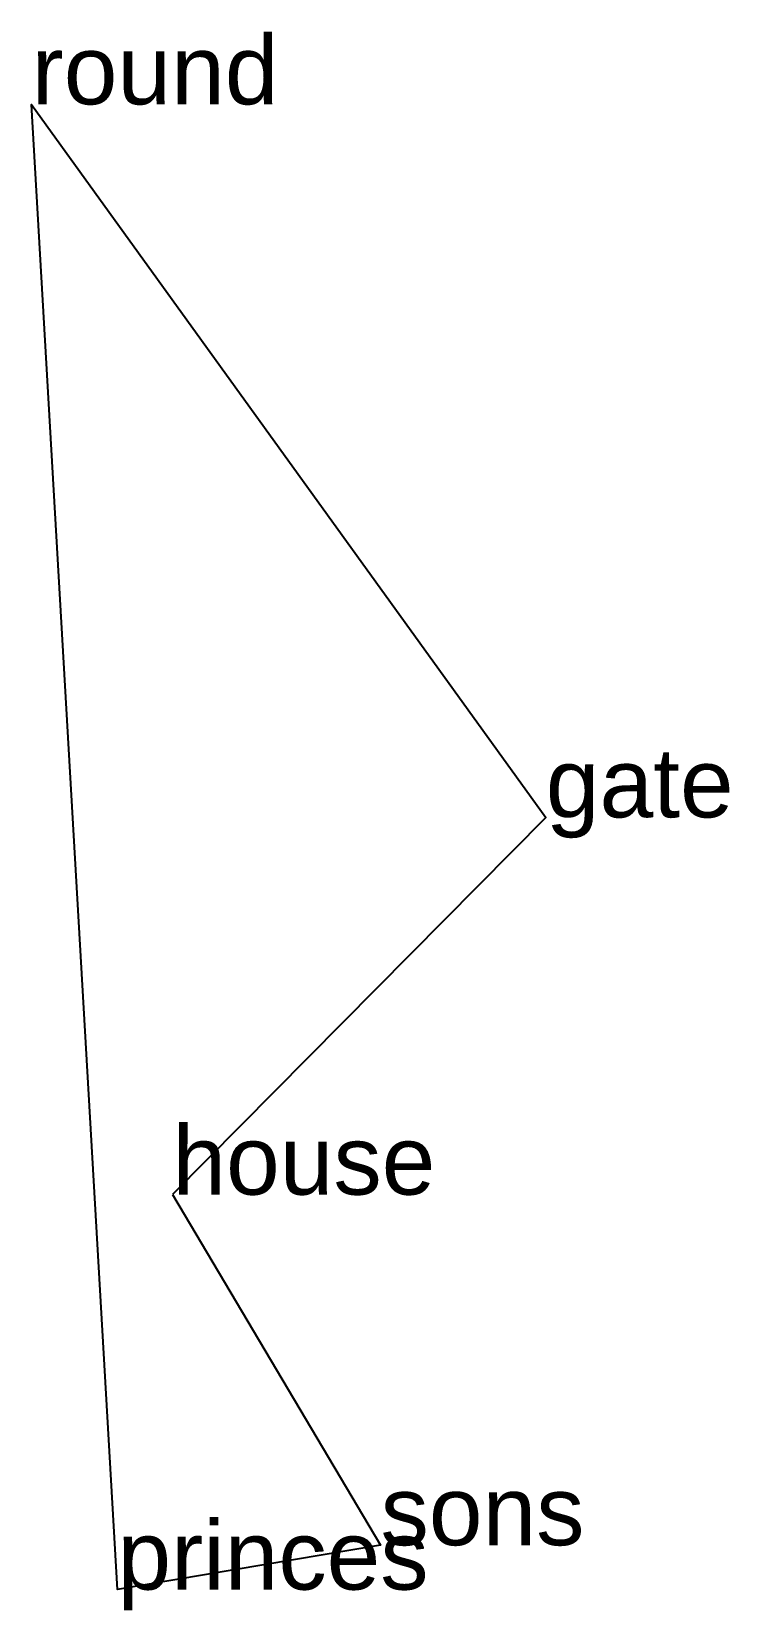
# Model space of a CAD drawing. Extents: x 3.49 to 6.51, y -2.3 to 4.55.
import ezdxf

# ---------------------------------------------------------------- set-up
doc = ezdxf.new("R2010")
doc.units = 0
doc.styles.get("Standard").update_dxf_attribs({"font": 'arial.ttf'})

msp = doc.modelspace()

# ---------------------------------------------------------------- linework, layer by layer
at = {"linetype": 'CONTINUOUS'}
msp.add_polyline3d([(4.0966, -0.4991, 0), (5.0003, -2.0217, 0), (3.858, -2.2144, 0), (3.4855, 4.236, 0), (5.7177, 1.1392, 0), (4.0966, -0.4991, 0)], dxfattribs=at)

# ---------------------------------------------------------------- texts
for s, p in [('round', (3.4855, 4.236)), ('gate', (5.7177, 1.1392)), ('house', (4.0966, -0.4991)), ('sons', (5.0003, -2.0217)), ('princes', (3.858, -2.2144))]:
    msp.add_text(s, height=0.3).set_placement(p)

doc.saveas('drawing.dxf')
